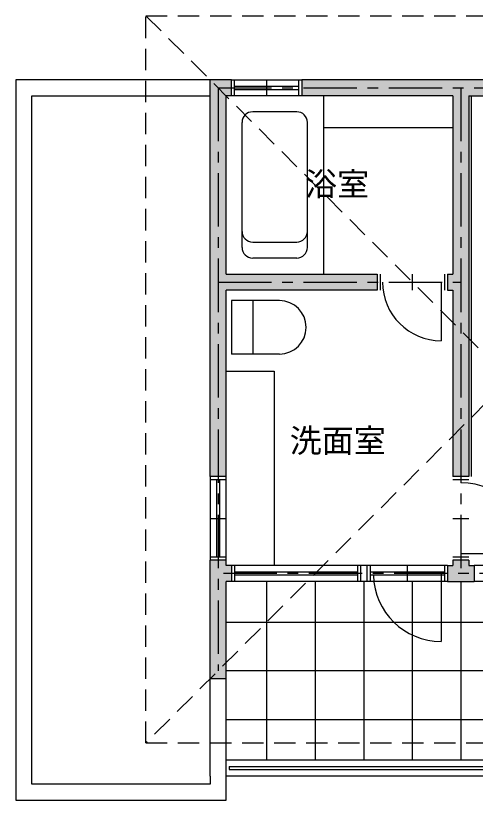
# Model space of a CAD drawing. Units: millimetres, scale not verified. Extents: x -88025 to -46623, y -44026 to 48287.
# Drawn here: x -77040 to -72736, y 3487 to 10834 of the extents above; entities that cross this region are included whole.
import ezdxf
from ezdxf.enums import TextEntityAlignment as Align

# ---------------------------------------------------------------- set-up
doc = ezdxf.new("R2010")
doc.units = ezdxf.units.MM
doc.header["$LTSCALE"] = 100
doc.linetypes.add('CHAIN1', pattern=[8, 5, -1, 1, -1])
doc.linetypes.add('DASHED2', pattern=[3, 2, -1])
doc.layers.add('0-1', color=7, linetype='Continuous')
doc.layers.add('1-0', color=4, linetype='Continuous')
doc.styles.add('ＭＳ ゴシック', font='')
doc.styles.get('ＭＳ ゴシック').set_extended_font_data('MS Gothic')

msp = doc.modelspace()

# ---------------------------------------------------------------- linework, layer by layer
at = {"layer": '0-1', "linetype": 'DASHED2'}
for p, q in [((-75820.5, 10834.4), (-66720.5, 10834.4)), ((-75820.5, 10834.4), (-72415.5, 7429.4)), ((-75820.5, 4024.4), (-75820.5, 10834.4))]:
    msp.add_line(p, q, dxfattribs=at)
at = {"layer": '0-1'}
for p, q in [((-75020.5, 10234.4), (-75220.5, 10234.4)), ((-75220.5, 6519.4), (-75220.5, 10234.4)), ((-75020.5, 10084.4), (-75020.5, 10234.4)), ((-74990.5, 10084.4), (-74990.5, 10234.4)), ((-74690.5, 10234.4), (-74690.5, 10084.4)), ((-74390.5, 10234.4), (-74390.5, 10084.4)), ((-75020.5, 10084.4), (-75070.5, 10084.4)), ((-75070.5, 8414.4), (-75070.5, 10084.4)), ((-72945.5, 10084.4), (-74360.5, 10084.4)), ((-72945.5, 10084.4), (-72945.5, 8414.4)), ((-72795.5, 10084.4), (-70670.5, 10084.4)), ((-72775.5, 10084.4), (-72775.5, 6519.4)), ((-73625.5, 8414.4), (-73625.5, 8264.4)), ((-73325.5, 8414.4), (-73325.5, 8264.4)), ((-73025.5, 8414.4), (-73025.5, 8264.4)), ((-72995.5, 8414.4), (-72945.5, 8414.4)), ((-73055.5, 8339.4), (-73055.5, 7790.8)), ((-75070.5, 6519.4), (-75070.5, 8264.4)), ((-75070.5, 6519.4), (-75220.5, 6519.4)), ((-75070.5, 6489.4), (-75220.5, 6489.4)), ((-72795.5, 6489.4), (-72945.5, 6489.4)), ((-75220.5, 6126.9), (-75070.5, 6126.9)), ((-72945.5, 6126.9), (-72795.5, 6126.9)), ((-75070.5, 5764.4), (-75220.5, 5764.4)), ((-75220.5, 3714.4), (-75220.5, 5734.4)), ((-75070.5, 5734.4), (-75220.5, 5734.4)), ((-75070.5, 5684.4), (-75070.5, 5734.4)), ((-72795.5, 5764.4), (-72945.5, 5764.4)), ((-72945.5, 5734.4), (-72945.5, 5684.4)), ((-72795.5, 5734.4), (-72945.5, 5734.4)), ((-72205.5, 5794.4), (-72870.5, 5794.4)), ((-72795.5, 5734.4), (-72795.5, 5684.4)), ((-75020.5, 5684.4), (-75070.5, 5684.4)), ((-75020.5, 5684.4), (-75020.5, 5534.4)), ((-74990.5, 5684.4), (-74990.5, 5534.4)), ((-73840.5, 5684.4), (-73840.5, 5534.4)), ((-73810.5, 5684.4), (-73810.5, 5534.4)), ((-73750.5, 5684.4), (-73750.5, 5534.4)), ((-73720.5, 5684.4), (-73720.5, 5534.4)), ((-73373, 5684.4), (-73373, 5534.4)), ((-73025.5, 5684.4), (-73025.5, 5534.4)), ((-72995.5, 5684.4), (-72995.5, 5534.4)), ((-72995.5, 5684.4), (-72945.5, 5684.4)), ((-72795.5, 5684.4), (-72745.5, 5684.4)), ((-72745.5, 5684.4), (-72745.5, 5534.4)), ((-73055.5, 5609.4), (-73055.5, 4974.5)), ((-75070.5, 3714.4), (-75070.5, 5534.4)), ((-75020.5, 5534.4), (-75070.5, 5534.4)), ((-72995.5, 5534.4), (-72745.5, 5534.4)), ((-75070.5, 3864.4), (-61570.5, 3864.4)), ((-61570.5, 3714.4), (-75070.5, 3714.4))]:
    msp.add_line(p, q, dxfattribs=at)
at = {"layer": '0-1', "color": 4}
for p, q in [((-75020.5, 10234.4), (-74360.5, 10234.4)), ((-74990.5, 10174.4), (-74390.5, 10174.4)), ((-74990.5, 10144.4), (-74390.5, 10144.4)), ((-74360.5, 10084.4), (-75020.5, 10084.4)), ((-74158.2, 10084.4), (-74158.2, 8414.4)), ((-74408.2, 9934.4), (-74820.5, 9934.4)), ((-74920.5, 8664.4), (-74920.5, 9834.4)), ((-74308.2, 8664.4), (-74308.2, 9834.4)), ((-72945.5, 9784.4), (-74158.2, 9784.4)), ((-74820.5, 8714.4), (-74408.2, 8714.4)), ((-74408.2, 8564.4), (-74820.5, 8564.4)), ((-75019.8, 8166), (-75019.8, 7666)), ((-74569.8, 8166), (-75019.8, 8166)), ((-74819.8, 8166), (-74819.8, 7666)), ((-74569.8, 7666), (-75019.8, 7666)), ((-75220.5, 6519.4), (-75220.5, 5734.4)), ((-75160.5, 6489.4), (-75160.5, 5764.4)), ((-75130.5, 6489.4), (-75130.5, 5764.4)), ((-75070.5, 5734.4), (-75070.5, 6519.4)), ((-72995.5, 5684.4), (-75020.5, 5684.4)), ((-70720.5, 5684.4), (-72745.5, 5684.4)), ((-73840.5, 5624.4), (-74990.5, 5624.4)), ((-73840.5, 5594.4), (-74990.5, 5594.4)), ((-73025.5, 5624.4), (-73720.5, 5624.4)), ((-73025.5, 5594.4), (-73720.5, 5594.4)), ((-72995.5, 5534.4), (-75020.5, 5534.4)), ((-74690.5, 5534.4), (-74690.5, 3864.4)), ((-74235.5, 5534.4), (-74235.5, 3864.4)), ((-73780.5, 5534.4), (-73780.5, 3864.4)), ((-73325.5, 5534.4), (-73325.5, 3864.4)), ((-72870.5, 5534.4), (-72870.5, 3864.4)), ((-70720.5, 5534.4), (-72745.5, 5534.4)), ((-75070.5, 5154.4), (-70670.5, 5154.4)), ((-70670.5, 4699.4), (-75070.5, 4699.4)), ((-75070.5, 4244.4), (-61570.5, 4244.4)), ((-75040.5, 3804.4), (-75040.5, 3774.4)), ((-75040.5, 3804.4), (-61510.5, 3804.4)), ((-75040.5, 3774.4), (-61480.5, 3774.4))]:
    msp.add_line(p, q, dxfattribs=at)
at = {"layer": '0-1', "color": 4, "linetype": 'CHAIN1'}
for p, q in [((-75145.5, 10159.4), (-65135.5, 10159.4)), ((-75145.5, 10159.4), (-75145.5, 4699.4)), ((-72870.5, 10159.4), (-72870.5, 5609.4)), ((-75145.5, 8339.4), (-72870.5, 8339.4)), ((-70595.5, 5609.4), (-75145.5, 5609.4))]:
    msp.add_line(p, q, dxfattribs=at)
at = {"layer": '0-1'}
for points in [[(-75220.5, 10234.4), (-77040.5, 10234.4), (-77040.5, 3486.9), (-75070.5, 3486.9), (-75070.5, 3714.4)], [(-69560.5, 10234.4), (-74360.5, 10234.4), (-74360.5, 10084.4)], [(-75220.5, 3714.4), (-75220.5, 3636.9), (-76890.5, 3636.9), (-76890.5, 10084.4), (-75220.5, 10084.4)], [(-72795.5, 10084.4), (-72795.5, 6519.4), (-72936.9, 6519.4), (-72945.5, 6519.4)], [(-75070.5, 8414.4), (-73655.5, 8414.4), (-73655.5, 8264.4), (-75070.5, 8264.4)], [(-72995.5, 8414.4), (-72995.5, 8264.4), (-72945.5, 8264.4), (-72945.5, 6519.4)]]:
    msp.add_lwpolyline(points, dxfattribs=at)
at = {"layer": '0-1', "color": 4}
msp.add_lwpolyline([(-75070.5, 7504.4), (-74620.5, 7504.4), (-74620.5, 5684.4)], dxfattribs=at)
at = {"layer": '0-1', "linetype": 'DASHED2'}
msp.add_lwpolyline([(-72415.5, 7429.4), (-75820.5, 4024.4), (-60820.5, 4024.4)], dxfattribs=at)
at = {"layer": '0-1', "color": 4}
for centre, radius, start, end in [((-74820.5, 9834.4), 100, 90, 180), ((-74408.2, 9834.4), 100, 0, 90), ((-74820.5, 8814.4), 100, 180, 270), ((-74408.2, 8814.4), 100, 270, 0), ((-74820.5, 8664.4), 100, 180, 270), ((-74408.2, 8664.4), 100, 270, 0), ((-74569.8, 7916), 250, 0, 90), ((-74569.8, 7916), 250, 270, 0)]:
    msp.add_arc(centre, radius, start, end, dxfattribs=at)
at = {"layer": '0-1'}
for centre, radius, start, end in [((-73055.5, 8339.4), 548.6, 180, 270), ((-72870.5, 5794.4), 665, 0, 90), ((-73055.5, 5609.4), 634.9, 181.35382, 270)]:
    msp.add_arc(centre, radius, start, end, dxfattribs=at)
at = {"layer": '0-1', "color": 251}
for points in [[(-75020.5, 10084.4), (-75020.5, 10234.4), (-75070.5, 10084.4), (-75220.5, 10234.4)], [(-75220.5, 10234.4), (-75220.5, 6519.4), (-75070.5, 6519.4)], [(-75220.5, 10234.4), (-75070.5, 6519.4), (-75070.5, 8264.4)], [(-75070.5, 8264.4), (-75070.5, 10084.4), (-75220.5, 10234.4)], [(-74360.5, 10234.4), (-74360.5, 10084.4), (-72945.5, 10084.4)], [(-74360.5, 10234.4), (-72945.5, 10084.4), (-72795.5, 10084.4)], [(-74360.5, 10234.4), (-72795.5, 10084.4), (-70670.5, 10084.4)], [(-69560.5, 10084.4), (-69560.5, 10234.4), (-74360.5, 10234.4)], [(-69560.5, 10084.4), (-74360.5, 10234.4), (-70670.5, 10084.4)], [(-72945.5, 6519.4), (-72795.5, 6519.4), (-72795.5, 10084.4)], [(-72945.5, 6519.4), (-72795.5, 10084.4), (-72945.5, 10084.4)], [(-75070.5, 8264.4), (-73655.5, 8264.4), (-73655.5, 8414.4)], [(-75070.5, 8264.4), (-73655.5, 8414.4), (-75070.5, 8414.4)], [(-72995.5, 8414.4), (-72995.5, 8264.4), (-72945.5, 8264.4)], [(-72945.5, 8414.4), (-72995.5, 8414.4), (-72945.5, 8264.4)], [(-72795.5, 5684.4), (-72795.5, 5734.4), (-72945.5, 5734.4)], [(-72795.5, 5684.4), (-72945.5, 5734.4), (-72945.5, 5684.4)], [(-72995.5, 5684.4), (-72995.5, 5534.4), (-72745.5, 5534.4)], [(-72995.5, 5684.4), (-72745.5, 5534.4), (-72745.5, 5684.4)]]:
    msp.add_solid(points, dxfattribs=at)
at = {"layer": '1-0', "color": 7}
msp.add_line((-75070.5, 4624.4), (-75220.5, 4624.4), dxfattribs=at)
at = {"layer": '1-0', "color": 251}
for points in [[(-75070.5, 5684.4), (-75070.5, 5734.4), (-75220.5, 5734.4)], [(-75070.5, 5684.4), (-75220.5, 5734.4), (-75220.5, 4624.4)], [(-75070.5, 5684.4), (-75220.5, 4624.4), (-75070.5, 4624.4)], [(-75020.5, 5534.4), (-75020.5, 5684.4), (-75070.5, 5684.4)], [(-75070.5, 5684.4), (-75070.5, 5534.4), (-75020.5, 5534.4)]]:
    msp.add_solid(points, dxfattribs=at)

# ---------------------------------------------------------------- texts
at = {"layer": '1-0', "style": 'ＭＳ ゴシック'}
for s, p in [('浴室', (-74330.2, 9082)), ('洗面室', (-74473.8, 6678.9))]:
    msp.add_text(s, height=219.9, dxfattribs=at).set_placement(p, align=Align.BOTTOM_LEFT)

doc.saveas('drawing.dxf')
